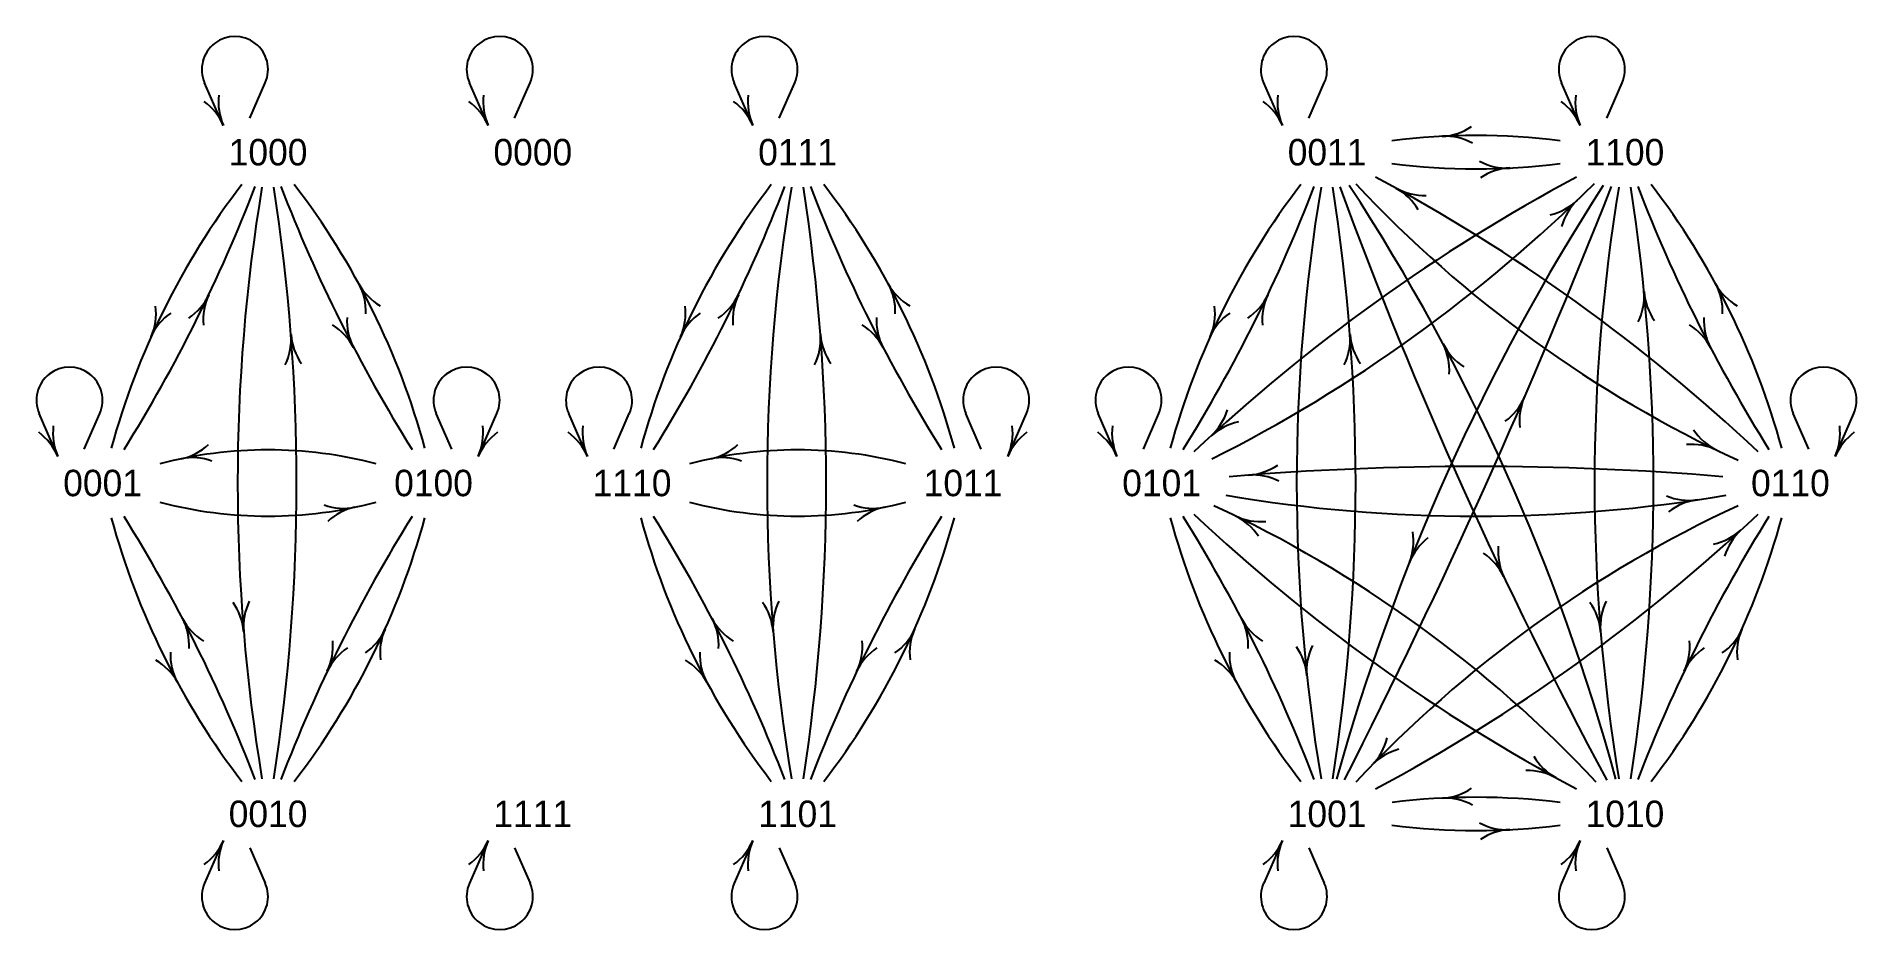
# Model space of a CAD drawing. Header units: inches. Extents: x 450 to 1825, y 162 to 838.
import ezdxf
from ezdxf.enums import TextEntityAlignment as Align

# ---------------------------------------------------------------- set-up
doc = ezdxf.new("R2010")
doc.units = ezdxf.units.IN
doc.header["$MEASUREMENT"] = 0

msp = doc.modelspace()

# ---------------------------------------------------------------- linework, layer by layer
for p, q in [((591.2, 770.1), (577.1, 802.5)), ((611.2, 775.6), (622.9, 802.5)), ((791.2, 770.1), (777.1, 802.5)), ((811.2, 775.6), (822.9, 802.5)), ((991.2, 770.1), (977.1, 802.5)), ((1011.2, 775.6), (1022.9, 802.5)), ((1391.2, 770.1), (1377.1, 802.5)), ((1411.2, 775.6), (1422.9, 802.5)), ((1616.2, 770.1), (1602.1, 802.5)), ((1636.2, 775.6), (1647.9, 802.5)), ((466.2, 520.1), (452.1, 552.5)), ((486.2, 525.6), (497.9, 552.5)), ((763.8, 525.6), (752.1, 552.5)), ((783.8, 520.1), (797.9, 552.5)), ((866.2, 520.1), (852.1, 552.5)), ((886.2, 525.6), (897.9, 552.5)), ((1163.8, 525.6), (1152.1, 552.5)), ((1183.8, 520.1), (1197.9, 552.5)), ((1266.2, 520.1), (1252.1, 552.5)), ((1286.2, 525.6), (1297.9, 552.5)), ((1788.8, 525.6), (1777.1, 552.5)), ((1808.8, 520.1), (1822.9, 552.5)), ((591.2, 229.9), (577.1, 197.5)), ((611.2, 224.4), (622.9, 197.5)), ((791.2, 229.9), (777.1, 197.5)), ((811.2, 224.4), (822.9, 197.5)), ((991.2, 229.9), (977.1, 197.5)), ((1011.2, 224.4), (1022.9, 197.5)), ((1391.2, 229.9), (1377.1, 197.5)), ((1411.2, 224.4), (1422.9, 197.5)), ((1616.2, 229.9), (1602.1, 197.5)), ((1636.2, 224.4), (1647.9, 197.5))]:
    msp.add_line(p, q)
for centre, radius, start, end in [((600, 812.5), 25, 336.4218, 203.5782), ((800, 812.5), 25, 336.4218, 203.5782), ((1000, 812.5), 25, 336.4218, 203.5782), ((1400, 812.5), 25, 336.4218, 203.5782), ((1625, 812.5), 25, 336.4218, 203.5782), ((550, 752.1), 45, 23.5782, 53.5782), ((632.5, 788.1), 45, 173.5782, 203.5782), ((750, 752.1), 45, 23.5782, 53.5782), ((832.5, 788.1), 45, 173.5782, 203.5782), ((950, 752.1), 45, 23.5782, 53.5782), ((1032.5, 788.1), 45, 173.5782, 203.5782), ((1350, 752.1), 45, 23.5782, 53.5782), ((1432.5, 788.1), 45, 173.5782, 203.5782), ((1575, 752.1), 45, 23.5782, 53.5782), ((1657.5, 788.1), 45, 173.5782, 203.5782), ((1537.5, 256.2), 506.4, 82.795, 97.205), ((1509.9, 804.4), 42.5, 272.882, 304.6759), ((1514.2, 719.6), 42.5, 61.0881, 92.882), ((1560.8, 780.4), 42.5, 241.0881, 272.882), ((2248, -457.2), 1347.2, 118.0999, 133.2889), ((827, -457.2), 1347.2, 46.7111, 61.9001), ((1537.5, 1243.8), 506.4, 262.795, 277.205), ((1565.1, 695.6), 42.5, 92.882, 124.6759), ((1062.5, 375), 576.2, 142.5342, 164.7767), ((-475.4, 1144), 1168.8, 328.0351, 338.9401), ((1968.8, 500), 1366.8, 170.5851, 189.4149), ((-811.9, 500), 1458.5, 351.1819, 8.8181), ((1725.4, 1144), 1168.8, 201.0599, 211.9649), ((187.5, 375), 576.2, 15.2233, 37.4658), ((1462.5, 375), 576.2, 142.5342, 164.7767), ((-75.4, 1144), 1168.8, 328.0351, 338.9401), ((2368.8, 500), 1366.8, 170.5851, 189.4149), ((-411.9, 500), 1458.5, 351.1819, 8.8181), ((2125.4, 1144), 1168.8, 201.0599, 211.9649), ((587.5, 375), 576.2, 15.2233, 37.4658), ((1862.5, 375), 576.2, 142.5342, 164.7767), ((324.6, 1144), 1168.8, 328.0351, 338.9401), ((831.5, 1526), 1127.9, 296.6762, 314.8458), ((2768.8, 500), 1366.8, 170.5851, 189.4149), ((-11.9, 500), 1458.5, 351.1819, 8.8181), ((3018.8, -166.6), 1647.3, 147.2384, 164.4056), ((4733.4, 1938.1), 3515.2, 200.2069, 208.227), ((-3201.1, 2632.4), 5203.6, 333.0695, 338.4849), ((124.9, -135.7), 1573.1, 15.1808, 33.1654), ((2126.6, 1362.3), 931.2, 223.1058, 245.1655), ((1456, 684.1), 44, 30.4891, 61.1406), ((1498.5, 761.3), 44, 241.1406, 271.7922), ((2993.8, 500), 1366.8, 170.5851, 189.4149), ((213.1, 500), 1458.5, 351.1819, 8.8181), ((2750.4, 1144), 1168.8, 201.0599, 211.9649), ((1212.5, 375), 576.2, 15.2233, 37.4658), ((1583.6, 745.4), 43.9, 283.1559, 313.9373), ((1644.5, 682.2), 43.9, 133.9373, 164.7187), ((656, 630.1), 42.8, 357.0026, 28.5688), ((731.1, 671), 42.8, 208.5688, 240.135), ((1056, 630.1), 42.8, 357.0026, 28.5688), ((1131.1, 671), 42.8, 208.5688, 240.135), ((1681, 630.1), 42.8, 357.0026, 28.5688), ((1756.1, 671), 42.8, 208.5688, 240.135), ((497.6, 628), 42.8, 335.8797, 7.4459), ((540.6, 661.1), 43.9, 303.8247, 334.5781), ((619.9, 623.4), 43.9, 154.5781, 185.3315), ((897.6, 628), 42.8, 335.8797, 7.4459), ((940.6, 661.1), 43.9, 303.8247, 334.5781), ((1019.9, 623.4), 43.9, 154.5781, 185.3315), ((1297.6, 628), 42.8, 335.8797, 7.4459), ((1340.6, 661.1), 43.9, 303.8247, 334.5781), ((1419.9, 623.4), 43.9, 154.5781, 185.3315), ((1620.4, 641.2), 44.1, 333.8073, 4.4082), ((1708.4, 648), 44.1, 184.4082, 215.0091), ((575.6, 593), 42.8, 124.3135, 155.8797), ((650.7, 582.1), 43.9, 27.6029, 58.3563), ((728.5, 622.7), 43.9, 176.8495, 207.6029), ((975.6, 593), 42.8, 124.3135, 155.8797), ((1050.7, 582.1), 43.9, 27.6029, 58.3563), ((1128.5, 622.7), 43.9, 176.8495, 207.6029), ((1375.6, 593), 42.8, 124.3135, 155.8797), ((1675.7, 582.1), 43.9, 27.6029, 58.3563), ((1753.5, 622.7), 43.9, 176.8495, 207.6029), ((598.3, 608.7), 44.1, 333.8073, 4.4082), ((686.3, 615.5), 44.1, 184.4082, 215.0091), ((998.3, 608.7), 44.1, 333.8073, 4.4082), ((1086.3, 615.5), 44.1, 184.4082, 215.0091), ((1398.3, 608.7), 44.1, 333.8073, 4.4082), ((1486.3, 615.5), 44.1, 184.4082, 215.0091), ((1473.2, 585.2), 44.2, 356.3145, 26.8708), ((1552.1, 625.1), 44.2, 206.8708, 237.4271), ((475, 562.5), 25, 336.4218, 203.5782), ((775, 562.5), 25, 336.4218, 203.5782), ((875, 562.5), 25, 336.4218, 203.5782), ((1175, 562.5), 25, 336.4218, 203.5782), ((1275, 562.5), 25, 336.4218, 203.5782), ((1800, 562.5), 25, 336.4218, 203.5782), ((1533, 582.7), 44.8, 306.4234, 336.5895), ((1615.1, 547.2), 44.8, 156.5895, 186.7556), ((1307.6, 568), 44, 312.5295, 343.181), ((425, 502.1), 45, 23.5782, 53.5782), ((507.5, 538.1), 45, 173.5782, 203.5782), ((742.5, 538.1), 45, 336.4218, 6.4218), ((825, 502.1), 45, 126.4218, 156.4218), ((825, 502.1), 45, 23.5782, 53.5782), ((907.5, 538.1), 45, 173.5782, 203.5782), ((1142.5, 538.1), 45, 336.4218, 6.4218), ((1225, 502.1), 45, 126.4218, 156.4218), ((1225, 502.1), 45, 23.5782, 53.5782), ((1307.5, 538.1), 45, 173.5782, 203.5782), ((1367.1, 503.1), 44, 101.8779, 132.5295), ((1738.4, 564.1), 43.6, 213.111, 244.0625), ((1767.5, 538.1), 45, 336.4218, 6.4218), ((1850, 502.1), 45, 126.4218, 156.4218), ((625, 200), 325, 75.4417, 104.5583), ((551.1, 558.5), 41.1, 281.6466, 314.5266), ((1025, 200), 325, 75.4417, 104.5583), ((951.1, 558.5), 41.1, 281.6466, 314.5266), ((1700.2, 485.6), 43.6, 64.0625, 95.0139), ((567.7, 478.1), 41.1, 68.7667, 101.6466), ((967.7, 478.1), 41.1, 68.7667, 101.6466), ((1537.5, -1743.8), 2256.3, 85.2578, 94.7422), ((1362.8, 550.3), 44.4, 273.7938, 304.1795), ((1368.7, 461.7), 44.4, 63.408, 93.7938), ((625, 800), 325, 255.4417, 284.5583), ((682.3, 521.9), 41.1, 248.7667, 281.6466), ((698.9, 441.5), 41.1, 101.6466, 134.5266), ((1025, 800), 325, 255.4417, 284.5583), ((1082.3, 521.9), 41.1, 248.7667, 281.6466), ((1098.9, 441.5), 41.1, 101.6466, 134.5266), ((948.4, -362.3), 931.2, 43.1058, 65.1655), ((1537.5, 1612.5), 1137.6, 260.4392, 279.5608), ((2126.6, -362.3), 931.2, 114.8345, 136.8942), ((1698.6, 530.7), 43.9, 246.874, 277.6486), ((1710.3, 443.8), 43.9, 97.6486, 128.4232), ((1062.5, 625), 576.2, 195.2233, 217.4658), ((-475.4, -144), 1168.8, 21.0599, 31.9649), ((1725.4, -144), 1168.8, 148.0351, 158.9401), ((187.5, 625), 576.2, 322.5342, 344.7767), ((1462.5, 625), 576.2, 195.2233, 217.4658), ((-75.4, -144), 1168.8, 21.0599, 31.9649), ((2125.4, -144), 1168.8, 148.0351, 158.9401), ((587.5, 625), 576.2, 322.5342, 344.7767), ((1862.5, 625), 576.2, 195.2233, 217.4658), ((324.6, -144), 1168.8, 21.0599, 31.9649), ((2248, 1457.2), 1347.2, 226.7111, 241.9001), ((1336.6, 435.9), 43.6, 33.111, 64.0625), ((1374.8, 514.4), 43.6, 244.0625, 275.0139), ((827, 1457.2), 1347.2, 298.0999, 313.2889), ((2750.4, -144), 1168.8, 148.0351, 158.9401), ((1212.5, 625), 576.2, 322.5342, 344.7767), ((1446.1, 456.2), 44.2, 338.3971, 8.9279), ((1528.3, 423.6), 44.2, 127.8663, 158.3971), ((1707.9, 496.9), 44, 281.8779, 312.5295), ((1767.4, 432), 44, 132.5295, 163.181), ((1518.1, 410.1), 44.6, 25.4199, 55.6664), ((1598.8, 448.4), 44.6, 175.1735, 205.4199), ((562.6, 384.2), 44.1, 4.7074, 35.3494), ((650.5, 391.4), 44.1, 154.0654, 184.7074), ((962.6, 384.2), 44.1, 4.7074, 35.3494), ((1050.5, 391.4), 44.1, 154.0654, 184.7074), ((1587.6, 384.2), 44.1, 4.7074, 35.3494), ((1675.5, 391.4), 44.1, 154.0654, 184.7074), ((521.5, 377.3), 43.9, 356.8495, 27.6029), ((599.3, 417.9), 43.9, 207.6029, 238.3563), ((674.4, 407), 42.8, 304.3135, 335.8797), ((752.4, 372), 42.8, 155.8797, 187.4459), ((921.5, 377.3), 43.9, 356.8495, 27.6029), ((999.3, 417.9), 43.9, 207.6029, 238.3563), ((1074.4, 407), 42.8, 304.3135, 335.8797), ((1152.4, 372), 42.8, 155.8797, 187.4459), ((1321.5, 377.3), 43.9, 356.8495, 27.6029), ((1399.3, 417.9), 43.9, 207.6029, 238.3563), ((1699.4, 407), 42.8, 304.3135, 335.8797), ((1777.4, 372), 42.8, 155.8797, 187.4459), ((594, 369.9), 42.8, 177.0026, 208.5688), ((630.1, 376.6), 43.9, 334.5781, 5.3315), ((709.4, 338.9), 43.9, 123.8247, 154.5781), ((994, 369.9), 42.8, 177.0026, 208.5688), ((1030.1, 376.6), 43.9, 334.5781, 5.3315), ((1109.4, 338.9), 43.9, 123.8247, 154.5781), ((1394, 369.9), 42.8, 177.0026, 208.5688), ((1365.8, 350.7), 44.1, 4.7074, 35.3494), ((1453.6, 357.9), 44.1, 154.0654, 184.7074), ((1655.1, 376.6), 43.9, 334.5781, 5.3315), ((1734.4, 338.9), 43.9, 123.8247, 154.5781), ((518.9, 329), 42.8, 28.5688, 60.135), ((918.9, 329), 42.8, 28.5688, 60.135), ((1318.9, 329), 42.8, 28.5688, 60.135), ((1427.9, 317.4), 43.6, 315.7912, 346.7427), ((1490.4, 256.6), 43.6, 104.8398, 135.7912), ((1619, 315.9), 44, 210.4891, 241.1406), ((1576.5, 238.7), 44, 61.1406, 91.7922), ((1537.5, -250), 512.5, 82.8885, 97.1115), ((1510, 304.3), 42.5, 272.8446, 304.616), ((1514.2, 219.4), 42.5, 61.0732, 92.8446), ((1537.5, 743.8), 506.4, 262.795, 277.205), ((1560.8, 280.4), 42.5, 241.0881, 272.882), ((1565.1, 195.6), 42.5, 92.882, 124.6759), ((550, 247.9), 45, 306.4218, 336.4218), ((632.5, 211.9), 45, 156.4218, 186.4218), ((750, 247.9), 45, 306.4218, 336.4218), ((832.5, 211.9), 45, 156.4218, 186.4218), ((950, 247.9), 45, 306.4218, 336.4218), ((1032.5, 211.9), 45, 156.4218, 186.4218), ((1350, 247.9), 45, 306.4218, 336.4218), ((1432.5, 211.9), 45, 156.4218, 186.4218), ((1575, 247.9), 45, 306.4218, 336.4218), ((1657.5, 211.9), 45, 156.4218, 186.4218), ((600, 187.5), 25, 156.4218, 23.5782), ((800, 187.5), 25, 156.4218, 23.5782), ((1000, 187.5), 25, 156.4218, 23.5782), ((1400, 187.5), 25, 156.4218, 23.5782), ((1625, 187.5), 25, 156.4218, 23.5782)]:
    msp.add_arc(centre, radius, start, end)

# ---------------------------------------------------------------- texts
for s, p in [('1000', (625, 750)), ('0000', (825, 750)), ('0111', (1025, 750)), ('0011', (1425, 750)), ('1100', (1650, 750)), ('0001', (500, 500)), ('0100', (750, 500)), ('1110', (900, 500)), ('1011', (1150, 500)), ('0101', (1300, 500)), ('0110', (1775, 500)), ('0010', (625, 250)), ('1111', (825, 250)), ('1101', (1025, 250)), ('1001', (1425, 250)), ('1010', (1650, 250))]:
    msp.add_text(s, height=20).set_placement(p, align=Align.MIDDLE_CENTER)

doc.saveas('drawing.dxf')
